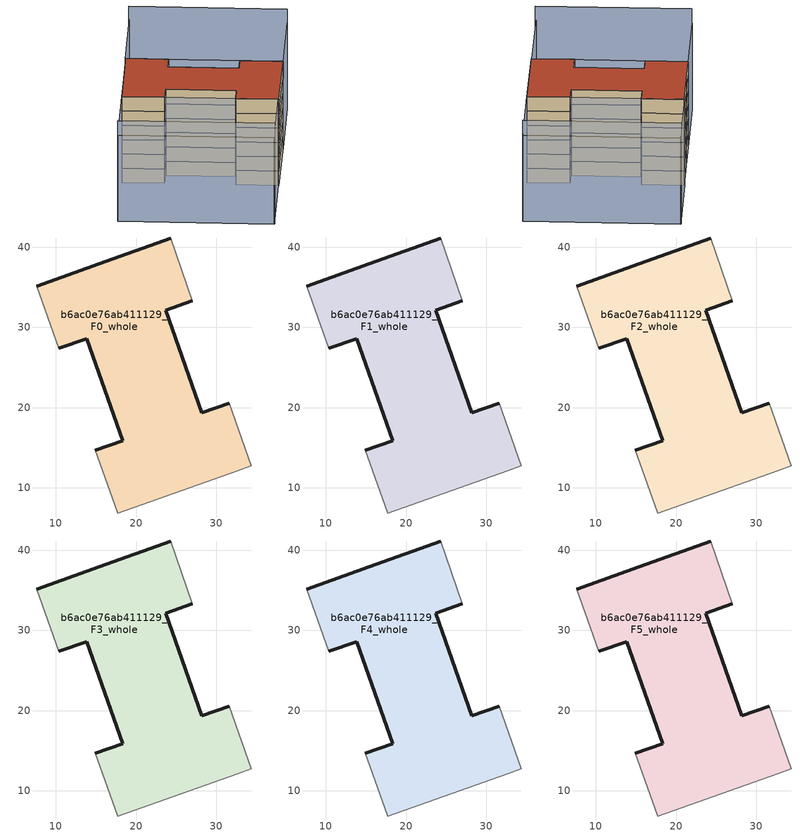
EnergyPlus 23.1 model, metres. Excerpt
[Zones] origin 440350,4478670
b6ac0e76ab411129_F0_whole
 floor ground (EU_floor_Construction): 24.34,41.15 26.98,33.32 23.69,32.17 28.21,19.38 31.58,20.58 34.32,12.74 32.68,12.16 17.69,6.88 17.63,7.01 14.88,14.67 18.33,15.91 13.87,28.61 10.38,27.38 7.64,35.14 15.43,37.94 z0
 wall outside (EU_wall_Construction): 10.38,27.38 13.87,28.61 18.33,15.91 14.88,14.67 / 31.58,20.58 28.21,19.38 23.69,32.17 26.98,33.32 / 24.34,41.15 15.43,37.94 7.64,35.14 z0:3
 wall adiabatic (EU_wall_Construction): 7.64,35.14 10.38,27.38 / 14.88,14.67 17.63,7.01 17.69,6.88 32.68,12.16 34.32,12.74 31.58,20.58 / 26.98,33.32 24.34,41.15 z0:3
b6ac0e76ab411129_F1_whole
 floor to b6ac0e76ab411129_F0_whole (EU_floor_Construction): 24.34,41.15 26.98,33.32 23.69,32.17 28.21,19.38 31.58,20.58 34.32,12.74 32.68,12.16 17.69,6.88 17.63,7.01 14.88,14.67 18.33,15.91 13.87,28.61 10.38,27.38 7.64,35.14 15.43,37.94 z3
 wall outside (EU_wall_Construction): 10.38,27.38 13.87,28.61 18.33,15.91 14.88,14.67 / 31.58,20.58 28.21,19.38 23.69,32.17 26.98,33.32 / 24.34,41.15 15.43,37.94 7.64,35.14 z3:6
 wall adiabatic (EU_wall_Construction): 7.64,35.14 10.38,27.38 / 14.88,14.67 17.63,7.01 17.69,6.88 32.68,12.16 34.32,12.74 31.58,20.58 / 26.98,33.32 24.34,41.15 z3:6
b6ac0e76ab411129_F2_whole
 floor to b6ac0e76ab411129_F1_whole (EU_floor_Construction): 24.34,41.15 26.98,33.32 23.69,32.17 28.21,19.38 31.58,20.58 34.32,12.74 32.68,12.16 17.69,6.88 17.63,7.01 14.88,14.67 18.33,15.91 13.87,28.61 10.38,27.38 7.64,35.14 15.43,37.94 z6
 wall outside (EU_wall_Construction): 10.38,27.38 13.87,28.61 18.33,15.91 14.88,14.67 / 31.58,20.58 28.21,19.38 23.69,32.17 26.98,33.32 / 24.34,41.15 15.43,37.94 7.64,35.14 z6:9
 wall adiabatic (EU_wall_Construction): 7.64,35.14 10.38,27.38 / 14.88,14.67 17.63,7.01 17.69,6.88 32.68,12.16 34.32,12.74 31.58,20.58 / 26.98,33.32 24.34,41.15 z6:9
b6ac0e76ab411129_F3_whole
 floor to b6ac0e76ab411129_F2_whole (EU_floor_Construction): 24.34,41.15 26.98,33.32 23.69,32.17 28.21,19.38 31.58,20.58 34.32,12.74 32.68,12.16 17.69,6.88 17.63,7.01 14.88,14.67 18.33,15.91 13.87,28.61 10.38,27.38 7.64,35.14 15.43,37.94 z9
 wall outside (EU_wall_Construction): 10.38,27.38 13.87,28.61 18.33,15.91 14.88,14.67 / 31.58,20.58 28.21,19.38 23.69,32.17 26.98,33.32 / 24.34,41.15 15.43,37.94 7.64,35.14 z9:12
 wall adiabatic (EU_wall_Construction): 7.64,35.14 10.38,27.38 / 14.88,14.67 17.63,7.01 17.69,6.88 32.68,12.16 34.32,12.74 31.58,20.58 / 26.98,33.32 24.34,41.15 z9:12
b6ac0e76ab411129_F4_whole
 floor to b6ac0e76ab411129_F3_whole (EU_floor_Construction): 24.34,41.15 26.98,33.32 23.69,32.17 28.21,19.38 31.58,20.58 34.32,12.74 32.68,12.16 17.69,6.88 17.63,7.01 14.88,14.67 18.33,15.91 13.87,28.61 10.38,27.38 7.64,35.14 15.43,37.94 z12
 wall outside (EU_wall_Construction): 10.38,27.38 13.87,28.61 18.33,15.91 14.88,14.67 / 31.58,20.58 28.21,19.38 23.69,32.17 26.98,33.32 / 24.34,41.15 15.43,37.94 7.64,35.14 z12:15
 wall adiabatic (EU_wall_Construction): 7.64,35.14 10.38,27.38 / 14.88,14.67 17.63,7.01 17.69,6.88 32.68,12.16 34.32,12.74 31.58,20.58 / 26.98,33.32 24.34,41.15 z12:15
b6ac0e76ab411129_F5_whole
 floor to b6ac0e76ab411129_F4_whole (EU_floor_Construction): 24.34,41.15 26.98,33.32 23.69,32.17 28.21,19.38 31.58,20.58 34.32,12.74 32.68,12.16 17.69,6.88 17.63,7.01 14.88,14.67 18.33,15.91 13.87,28.61 10.38,27.38 7.64,35.14 15.43,37.94 z15
 wall outside (EU_wall_Construction): 10.38,27.38 13.87,28.61 18.33,15.91 14.88,14.67 / 31.58,20.58 28.21,19.38 23.69,32.17 26.98,33.32 / 24.34,41.15 15.43,37.94 7.64,35.14 z15:18
 wall adiabatic (EU_wall_Construction): 7.64,35.14 10.38,27.38 / 14.88,14.67 17.63,7.01 17.69,6.88 32.68,12.16 34.32,12.74 31.58,20.58 / 26.98,33.32 24.34,41.15 z15:18
 roof outside (EU_roof_Construction): 32.68,12.16 34.32,12.74 31.58,20.58 28.21,19.38 23.69,32.17 26.98,33.32 24.34,41.15 15.43,37.94 7.64,35.14 10.38,27.38 13.87,28.61 18.33,15.91 14.88,14.67 17.63,7.01 17.69,6.88 z18
shading: 34.32,12.74 24.18,41.16 / 24.18,41.16 41.05,47.18 / 41.05,47.18 51.18,18.75 / 51.18,18.75 34.32,12.74 / 17.65,7.02 0.84,1.04 / 0.84,1.04 -9.17,29.16 / -9.17,29.16 7.64,35.14 / 7.64,35.14 17.65,7.02 z0:18; 50.9,18.69 40.85,47.21 / -9.14,29.09 0.95,0.93 z0:21
[Building]
EU S2 Campaign: North Axis=0; Terrain=City; Solar Distribution=FullExterior
[Site:Location]
Madrid: Latitude=40.5; Longitude=-3.5; Time Zone=1; Elevation=609
[SizingPeriod:WeatherFileDays]
AnnualSizingPeriod: Begin Month=1; Begin Day of Month=1; End Month=12; End Day of Month=31; Day of Week for Start Day=Monday; Use Weather File Daylight Saving Period=No; Use Weather File Rain and Snow Indicators=No
[MATERIAL]
EU_InternalMass_Material: Roughness=MediumRough; Thickness=0.1; Conductivity=1; Density=1800; Specific Heat=900; Thermal Absorptance=0.9; Solar Absorptance=0.7; Visible Absorptance=0.7
[MATERIAL:NOMASS] Roughness=MediumRough; Thermal Absorptance=0.9; Solar Absorptance=0.7; Visible Absorptance=0.7
Name | Thermal Resistance
EU_wall_NoMass | 0.459673
EU_roof_NoMass | 0.495815
EU_floor_NoMass | 0.788942
[CONSTRUCTION]
EU_wall_Construction: EU_wall_NoMass
EU_roof_Construction: EU_roof_NoMass
EU_floor_Construction: EU_floor_NoMass
EU_InternalMass_Construction: EU_InternalMass_Material
[ZONE] Type=1; Multiplier=1; Ceiling Height=autocalculate; Volume=1301.4; Floor Area=autocalculate; Part of Total Floor Area=Yes
b6ac0e76ab411129_F0_whole; b6ac0e76ab411129_F1_whole; b6ac0e76ab411129_F2_whole; b6ac0e76ab411129_F3_whole; b6ac0e76ab411129_F4_whole; b6ac0e76ab411129_F5_whole
[INTERNALMASS] Construction=EU_InternalMass_Construction; Surface Area=433.8
Name | Zone or ZoneList
b6ac0e76ab411129_F0_whole_EU_InternalMass | b6ac0e76ab411129_F0_whole
b6ac0e76ab411129_F1_whole_EU_InternalMass | b6ac0e76ab411129_F1_whole
b6ac0e76ab411129_F2_whole_EU_InternalMass | b6ac0e76ab411129_F2_whole
b6ac0e76ab411129_F3_whole_EU_InternalMass | b6ac0e76ab411129_F3_whole
b6ac0e76ab411129_F4_whole_EU_InternalMass | b6ac0e76ab411129_F4_whole
b6ac0e76ab411129_F5_whole_EU_InternalMass | b6ac0e76ab411129_F5_whole
[OTHEREQUIPMENT] Fuel Type=Electricity; Design Level Calculation Method=Watts/Area; Power per Zone Floor Area=1; Fraction Latent=0; Fraction Radiant=0; Fraction Lost=0; Carbon Dioxide Generation Rate=0; EndUse Subcategory=EU_Step8_InternalGains
Name | Zone or ZoneList or Space or SpaceList | Schedule
EU_Step8_InternalGain_b6ac0e76ab411129_F0_whole_f000 | b6ac0e76ab411129_F0_whole | EU_Step8_GainSchedule_b6ac0e76ab411129_F0_whole_f000
EU_Step8_InternalGain_b6ac0e76ab411129_F1_whole_f000 | b6ac0e76ab411129_F1_whole | EU_Step8_GainSchedule_b6ac0e76ab411129_F1_whole_f000
EU_Step8_InternalGain_b6ac0e76ab411129_F2_whole_f000 | b6ac0e76ab411129_F2_whole | EU_Step8_GainSchedule_b6ac0e76ab411129_F2_whole_f000
EU_Step8_InternalGain_b6ac0e76ab411129_F3_whole_f000 | b6ac0e76ab411129_F3_whole | EU_Step8_GainSchedule_b6ac0e76ab411129_F3_whole_f000
EU_Step8_InternalGain_b6ac0e76ab411129_F4_whole_f000 | b6ac0e76ab411129_F4_whole | EU_Step8_GainSchedule_b6ac0e76ab411129_F4_whole_f000
EU_Step8_InternalGain_b6ac0e76ab411129_F5_whole_f000 | b6ac0e76ab411129_F5_whole | EU_Step8_GainSchedule_b6ac0e76ab411129_F5_whole_f000
[ZONEVENTILATION:DESIGNFLOWRATE] Schedule=EU_AlwaysOn; Design Flow Rate Calculation Method=AirChanges/Hour; Air Changes per Hour=0.719161; Ventilation Type=Natural; Fan Pressure Rise=0; Fan Total Efficiency=1; Constant Term Coefficient=1; Temperature Term Coefficient=0; Velocity Term Coefficient=0; Velocity Squared Term Coefficient=0; Minimum Indoor Temperature=-100; Maximum Indoor Temperature=100; Delta Temperature=-100; Minimum Outdoor Temperature=-100; Maximum Outdoor Temperature=100; Maximum Wind Speed=40
Name | Zone or ZoneList or Space or SpaceList
EU_ConstantAir_b6ac0e76ab411129_F0_whole | b6ac0e76ab411129_F0_whole
EU_ConstantAir_b6ac0e76ab411129_F1_whole | b6ac0e76ab411129_F1_whole
EU_ConstantAir_b6ac0e76ab411129_F2_whole | b6ac0e76ab411129_F2_whole
EU_ConstantAir_b6ac0e76ab411129_F3_whole | b6ac0e76ab411129_F3_whole
EU_ConstantAir_b6ac0e76ab411129_F4_whole | b6ac0e76ab411129_F4_whole
EU_ConstantAir_b6ac0e76ab411129_F5_whole | b6ac0e76ab411129_F5_whole
[HVACTEMPLATE:THERMOSTAT] Constant Heating Setpoint=20; Constant Cooling Setpoint=50
EU_HeatOnly_b6ac0e76ab411129_F0_whole; EU_HeatOnly_b6ac0e76ab411129_F1_whole; EU_HeatOnly_b6ac0e76ab411129_F2_whole; EU_HeatOnly_b6ac0e76ab411129_F3_whole; EU_HeatOnly_b6ac0e76ab411129_F4_whole; EU_HeatOnly_b6ac0e76ab411129_F5_whole
[HVACTEMPLATE:ZONE:IDEALLOADSAIRSYSTEM] System Availability Schedule=EU_AlwaysOn; Maximum Heating Supply Air Temperature=50; Minimum Cooling Supply Air Temperature=13; Maximum Heating Supply Air Humidity Ratio=0.0156; Minimum Cooling Supply Air Humidity Ratio=0.0077; Heating Limit=NoLimit; Cooling Limit=NoLimit; Heating Availability Schedule=EU_AlwaysOn; Cooling Availability Schedule=EU_CoolingOff; Dehumidification Control Type=ConstantSensibleHeatRatio; Cooling Sensible Heat Ratio=0.7; Dehumidification Setpoint=60; Humidification Control Type=None; Humidification Setpoint=30; Outdoor Air Method=None; Outdoor Air Flow Rate per Person=0.00944; Outdoor Air Flow Rate per Zone Floor Area=0; Outdoor Air Flow Rate per Zone=0; Demand Controlled Ventilation Type=None; Outdoor Air Economizer Type=NoEconomizer; Heat Recovery Type=None; Sensible Heat Recovery Effectiveness=0.7; Latent Heat Recovery Effectiveness=0.65
Name | Template Thermostat
b6ac0e76ab411129_F0_whole | EU_HeatOnly_b6ac0e76ab411129_F0_whole
b6ac0e76ab411129_F1_whole | EU_HeatOnly_b6ac0e76ab411129_F1_whole
b6ac0e76ab411129_F2_whole | EU_HeatOnly_b6ac0e76ab411129_F2_whole
b6ac0e76ab411129_F3_whole | EU_HeatOnly_b6ac0e76ab411129_F3_whole
b6ac0e76ab411129_F4_whole | EU_HeatOnly_b6ac0e76ab411129_F4_whole
b6ac0e76ab411129_F5_whole | EU_HeatOnly_b6ac0e76ab411129_F5_whole
[SIZING:ZONE] Zone Cooling Design Supply Air Temperature Input Method=SupplyAirTemperature; Zone Cooling Design Supply Air Temperature=13; Zone Heating Design Supply Air Temperature Input Method=SupplyAirTemperature; Zone Heating Design Supply Air Temperature=50; Zone Cooling Design Supply Air Humidity Ratio=0.008; Zone Heating Design Supply Air Humidity Ratio=0.008; Cooling Design Air Flow Method=DesignDay; Cooling Design Air Flow Rate=0; Cooling Minimum Air Flow per Zone Floor Area=0.000762; Cooling Minimum Air Flow=0; Cooling Minimum Air Flow Fraction=0.2; Heating Design Air Flow Method=DesignDay; Heating Design Air Flow Rate=0; Heating Maximum Air Flow per Zone Floor Area=0.002032; Heating Maximum Air Flow=0.141576; Heating Maximum Air Flow Fraction=0.3; Account for Dedicated Outdoor Air System=No; Dedicated Outdoor Air System Control Strategy=NeutralSupplyAir; Dedicated Outdoor Air Low Setpoint Temperature for Design=autosize; Dedicated Outdoor Air High Setpoint Temperature for Design=autosize; Zone Load Sizing Method=Sensible Load Only No Latent Load; Zone Latent Cooling Design Supply Air Humidity Ratio Input Method=HumidityRatioDifference; Zone Cooling Design Supply Air Humidity Ratio Difference=0.005; Zone Latent Heating Design Supply Air Humidity Ratio Input Method=HumidityRatioDifference; Zone Humidification Design Supply Air Humidity Ratio Difference=0.005
b6ac0e76ab411129_F0_whole; b6ac0e76ab411129_F1_whole; b6ac0e76ab411129_F2_whole; b6ac0e76ab411129_F3_whole; b6ac0e76ab411129_F4_whole; b6ac0e76ab411129_F5_whole
[SCHEDULE:CONSTANT]
Name | Hourly Value
EU_AlwaysOn | 1
EU_CoolingOff | 0
[SCHEDULE:FILE] Column Number=1; Rows to Skip at Top=0; Number of Hours of Data=8760; Column Separator=Comma; Interpolate to Timestep=No; Minutes per Item=60; Adjust Schedule for Daylight Savings=Yes
Name | File
EU_Step8_GainSchedule_b6ac0e76ab411129_F0_whole_f000 | ../../schedules/b6ac0e76ab411129/b6ac0e76ab411129_F0_whole_f000_gain.csv
EU_Step8_GainSchedule_b6ac0e76ab411129_F1_whole_f000 | ../../schedules/b6ac0e76ab411129/b6ac0e76ab411129_F1_whole_f000_gain.csv
EU_Step8_GainSchedule_b6ac0e76ab411129_F2_whole_f000 | ../../schedules/b6ac0e76ab411129/b6ac0e76ab411129_F2_whole_f000_gain.csv
EU_Step8_GainSchedule_b6ac0e76ab411129_F3_whole_f000 | ../../schedules/b6ac0e76ab411129/b6ac0e76ab411129_F3_whole_f000_gain.csv
EU_Step8_GainSchedule_b6ac0e76ab411129_F4_whole_f000 | ../../schedules/b6ac0e76ab411129/b6ac0e76ab411129_F4_whole_f000_gain.csv
EU_Step8_GainSchedule_b6ac0e76ab411129_F5_whole_f000 | ../../schedules/b6ac0e76ab411129/b6ac0e76ab411129_F5_whole_f000_gain.csv
